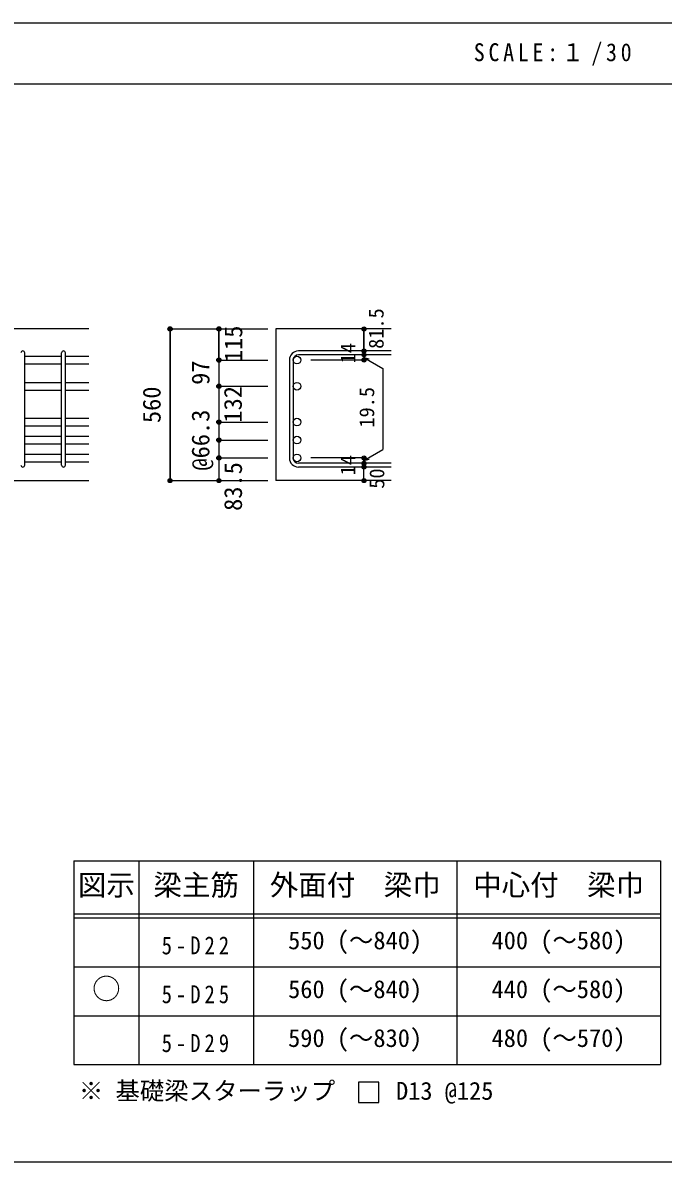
# Model space of a CAD drawing. Units: millimetres at full size, sheet at 1:30, with parts at other scales. Extents: x -5973 to 5954, y -4195 to 4201.
# Drawn here: x 1259 to 3621, y 3 to 4201 of the extents above; entities that cross this region are included whole.
import ezdxf
from ezdxf.enums import TextEntityAlignment as Align

# ---------------------------------------------------------------- set-up
doc = ezdxf.new("R2010")
doc.units = ezdxf.units.MM
doc.header["$LTSCALE"] = 30
doc.header["$PDMODE"] = 32
doc.header["$PDSIZE"] = 15
for name, color, linetype in [('0-1_躯体線', 2, 'Continuous'), ('0-5_基礎梁筋', 7, 'Continuous'), ('0-6_スタラップ筋', 7, 'Continuous'), ('0-D_寸法', 4, 'Continuous'), ('6-7_文字', 7, 'Continuous'), ('6-E_枠', 7, 'Continuous'), ('F-0_枠', 6, 'Continuous')]:
    doc.layers.add(name, color=color, linetype=linetype)
doc.styles.add('ＭＳ ゴシック', font='')
doc.styles.get('ＭＳ ゴシック').set_extended_font_data('MS Gothic')

msp = doc.modelspace()

# ---------------------------------------------------------------- linework, layer by layer
at = {"layer": '0-1_躯体線'}
for p, q in [((1502.44, 3073.3), (2.44, 3073.3)), ((2617.44, 3073.3), (2192.44, 3073.3)), ((2192.44, 3073.3), (2192.44, 2514.3)), ((1102.44, 2514.3), (1502.44, 2514.3)), ((2617.44, 2514.3), (2192.44, 2514.3))]:
    msp.add_line(p, q, dxfattribs=at)
at = {"layer": '0-5_基礎梁筋'}
for p, q in [((1266.44, 2972.37), (1402.44, 2972.37)), ((1266.44, 2944.37), (1402.44, 2944.37)), ((1416.44, 2972.37), (1502.44, 2972.37)), ((1416.44, 2944.37), (1502.44, 2944.37)), ((1266.44, 2875.8), (1402.44, 2875.8)), ((1416.44, 2875.8), (1502.44, 2875.8)), ((1266.44, 2847.8), (1402.44, 2847.8)), ((1416.44, 2847.8), (1502.44, 2847.8)), ((1266.44, 2743.8), (1402.44, 2743.8)), ((1416.44, 2743.8), (1502.44, 2743.8)), ((1266.44, 2715.8), (1402.44, 2715.8)), ((1416.44, 2715.8), (1502.44, 2715.8)), ((1266.44, 2677.8), (1402.44, 2677.8)), ((1266.44, 2649.8), (1402.44, 2649.8)), ((1416.44, 2677.8), (1502.44, 2677.8)), ((1416.44, 2649.8), (1502.44, 2649.8)), ((1266.44, 2611.8), (1402.44, 2611.8)), ((1416.44, 2611.8), (1502.44, 2611.8)), ((1266.44, 2583.8), (1402.44, 2583.8)), ((1416.44, 2583.8), (1502.44, 2583.8))]:
    msp.add_line(p, q, dxfattribs=at)
at = {"layer": '0-5_基礎梁筋', "color": 3}
for centre in [(2270.44, 2958.37), (2270.44, 2861.8), (2270.44, 2729.8), (2270.44, 2663.8), (2270.44, 2597.8)]:
    msp.add_circle(centre, 14, dxfattribs=at)
at = {"layer": '0-6_スタラップ筋'}
for p, q in [((1266.44, 2571.3), (1266.44, 2984.87)), ((1402.44, 2571.3), (1402.44, 2984.87)), ((1416.44, 2571.3), (1416.44, 2984.87)), ((2617.44, 2991.87), (2275.94, 2991.87)), ((2242.44, 2958.37), (2242.44, 2597.8)), ((2256.44, 2958.37), (2256.44, 2597.8)), ((2617.44, 2977.87), (2275.94, 2977.87)), ((2617.44, 2578.3), (2275.94, 2578.3)), ((2617.44, 2564.3), (2275.94, 2564.3))]:
    msp.add_line(p, q, dxfattribs=at)
for centre, radius, start, end in [((1259.44, 2984.87), 7, 0, 180), ((1409.44, 2984.87), 7, 0, 180), ((2275.94, 2958.37), 33.5, 90, 180), ((2275.94, 2958.37), 19.5, 90, 180), ((1259.44, 2571.3), 7, 180, 0), ((1409.44, 2571.3), 7, 180, 0), ((2275.94, 2597.8), 33.5, 180, 270), ((2275.94, 2597.8), 19.5, 180, 270)]:
    msp.add_arc(centre, radius, start, end, dxfattribs=at)
at = {"layer": '0-D_寸法'}
for p, q in [((1802.44, 3073.3), (1802.44, 2514.3)), ((1802.44, 3073.3), (1982.44, 3073.3)), ((1802.44, 3073.3), (1982.44, 3073.3)), ((1802.44, 2514.3), (1802.44, 3073.3)), ((1982.44, 2958.37), (1982.44, 3073.3)), ((1982.44, 3073.3), (2162.44, 3073.3)), ((1982.44, 3073.3), (2162.44, 3073.3)), ((1982.44, 3073.3), (1982.44, 2958.37)), ((2517.44, 2977.87), (2517.44, 2991.87)), ((1982.44, 2958.37), (2162.44, 2958.37)), ((1982.44, 2958.37), (2162.44, 2958.37)), ((1982.44, 2958.37), (1982.44, 2794.83)), ((1982.44, 2958.37), (1982.44, 2809.3)), ((2517.44, 2958.37), (2321.35, 2958.37)), ((2517.44, 2977.87), (2517.44, 2958.37)), ((2517.44, 2968.12), (2536.76, 2962.94)), ((2517.44, 2968.12), (2587.5, 2927.67)), ((2587.5, 2927.67), (2587.5, 2628.5)), ((1982.44, 2861.8), (2162.44, 2861.8)), ((1982.44, 2729.8), (2162.44, 2729.8)), ((1982.44, 2663.8), (2162.44, 2663.8)), ((2517.44, 2588.05), (2587.5, 2628.5)), ((1982.44, 2597.8), (2162.44, 2597.8)), ((2517.44, 2597.8), (2321.35, 2597.8)), ((2517.44, 2578.3), (2517.44, 2597.8)), ((2517.44, 2588.05), (2536.76, 2593.23)), ((2517.44, 2564.3), (2517.44, 2578.3)), ((2517.44, 2514.3), (2517.44, 2564.3)), ((1802.44, 2514.3), (1982.44, 2514.3)), ((1982.44, 2514.3), (2162.44, 2514.3))]:
    msp.add_line(p, q, dxfattribs=at)
for points in [[(2517.44, 3073.3), (2517.44, 2991.87), (2517.44, 3073.3)], [(1982.44, 2794.83), (1982.44, 2597.8), (1982.44, 2514.3)]]:
    msp.add_lwpolyline(points, dxfattribs=at)
for centre, radius in [((1802.44, 3073.3), 8), ((1802.44, 3073.3), 7.2), ((1802.44, 3073.3), 6.4), ((1802.44, 3073.3), 5.6), ((1802.44, 3073.3), 4.8), ((1802.44, 3073.3), 4), ((1802.44, 3073.3), 3.2), ((1802.44, 3073.3), 2.4), ((1802.44, 3073.3), 1.6), ((1802.44, 3073.3), 0.8), ((1982.44, 3073.3), 8), ((1982.44, 3073.3), 7.2), ((1982.44, 3073.3), 6.4), ((1982.44, 3073.3), 5.6), ((1982.44, 3073.3), 4.8), ((1982.44, 3073.3), 4), ((1982.44, 3073.3), 3.2), ((1982.44, 3073.3), 2.4), ((1982.44, 3073.3), 1.6), ((1982.44, 3073.3), 0.8), ((2517.44, 3073.3), 4), ((2517.44, 3073.3), 3.6), ((2517.44, 3073.3), 3.2), ((2517.44, 3073.3), 2.8), ((2517.44, 3073.3), 2.4), ((2517.44, 3073.3), 2), ((2517.44, 3073.3), 1.6), ((2517.44, 3073.3), 1.2), ((2517.44, 3073.3), 0.8), ((2517.44, 3073.3), 0.4), ((2517.44, 2991.87), 4), ((2517.44, 2977.87), 4), ((2517.44, 2991.87), 3.6), ((2517.44, 2977.87), 3.6), ((2517.44, 2991.87), 3.2), ((2517.44, 2977.87), 3.2), ((2517.44, 2991.87), 2.8), ((2517.44, 2991.87), 2.4), ((2517.44, 2991.87), 2), ((2517.44, 2991.87), 1.6), ((2517.44, 2991.87), 1.2), ((2517.44, 2991.87), 0.8), ((2517.44, 2991.87), 0.4), ((1982.44, 2958.37), 8), ((1982.44, 2958.37), 7.2), ((1982.44, 2958.37), 6.4), ((1982.44, 2958.37), 5.6), ((1982.44, 2958.37), 4.8), ((1982.44, 2958.37), 4), ((1982.44, 2958.37), 3.2), ((1982.44, 2958.37), 2.4), ((1982.44, 2958.37), 1.6), ((1982.44, 2958.37), 0.8), ((2517.44, 2958.37), 4), ((2517.44, 2958.37), 3.6), ((2517.44, 2958.37), 3.2), ((2517.44, 2977.87), 2.8), ((2517.44, 2958.37), 2.8), ((2517.44, 2977.87), 2.4), ((2517.44, 2958.37), 2.4), ((2517.44, 2977.87), 2), ((2517.44, 2958.37), 2), ((2517.44, 2977.87), 1.6), ((2517.44, 2958.37), 1.6), ((2517.44, 2977.87), 1.2), ((2517.44, 2958.37), 1.2), ((2517.44, 2977.87), 0.8), ((2517.44, 2958.37), 0.8), ((2517.44, 2977.87), 0.4), ((2517.44, 2958.37), 0.4), ((1982.44, 2861.8), 8), ((1982.44, 2861.8), 7.2), ((1982.44, 2861.8), 6.4), ((1982.44, 2861.8), 5.6), ((1982.44, 2861.8), 4.8), ((1982.44, 2861.8), 4), ((1982.44, 2861.8), 3.2), ((1982.44, 2861.8), 2.4), ((1982.44, 2861.8), 1.6), ((1982.44, 2861.8), 0.8), ((1982.44, 2729.8), 8), ((1982.44, 2729.8), 7.2), ((1982.44, 2729.8), 6.4), ((1982.44, 2729.8), 5.6), ((1982.44, 2729.8), 4.8), ((1982.44, 2729.8), 4), ((1982.44, 2729.8), 3.2), ((1982.44, 2729.8), 2.4), ((1982.44, 2729.8), 1.6), ((1982.44, 2729.8), 0.8), ((1982.44, 2663.8), 8), ((1982.44, 2663.8), 7.2), ((1982.44, 2663.8), 6.4), ((1982.44, 2663.8), 5.6), ((1982.44, 2663.8), 4.8), ((1982.44, 2663.8), 4), ((1982.44, 2663.8), 3.2), ((1982.44, 2663.8), 2.4), ((1982.44, 2663.8), 1.6), ((1982.44, 2663.8), 0.8), ((1982.44, 2597.8), 8), ((1982.44, 2597.8), 7.2), ((1982.44, 2597.8), 6.4), ((1982.44, 2597.8), 5.6), ((1982.44, 2597.8), 4.8), ((1982.44, 2597.8), 4), ((1982.44, 2597.8), 3.2), ((1982.44, 2597.8), 2.4), ((1982.44, 2597.8), 1.6), ((1982.44, 2597.8), 0.8), ((2517.44, 2597.8), 4), ((2517.44, 2578.3), 4), ((2517.44, 2564.3), 4), ((2517.44, 2597.8), 3.6), ((2517.44, 2578.3), 3.6), ((2517.44, 2564.3), 3.6), ((2517.44, 2597.8), 3.2), ((2517.44, 2578.3), 3.2), ((2517.44, 2564.3), 3.2), ((2517.44, 2597.8), 2.8), ((2517.44, 2578.3), 2.8), ((2517.44, 2564.3), 2.8), ((2517.44, 2597.8), 2.4), ((2517.44, 2578.3), 2.4), ((2517.44, 2564.3), 2.4), ((2517.44, 2597.8), 2), ((2517.44, 2578.3), 2), ((2517.44, 2564.3), 2), ((2517.44, 2597.8), 1.6), ((2517.44, 2578.3), 1.6), ((2517.44, 2564.3), 1.6), ((2517.44, 2597.8), 1.2), ((2517.44, 2578.3), 1.2), ((2517.44, 2564.3), 1.2), ((2517.44, 2597.8), 0.8), ((2517.44, 2578.3), 0.8), ((2517.44, 2564.3), 0.8), ((2517.44, 2597.8), 0.4), ((2517.44, 2578.3), 0.4), ((2517.44, 2564.3), 0.4), ((1802.44, 2514.3), 7.2), ((1802.44, 2514.3), 6.4), ((1802.44, 2514.3), 5.6), ((1802.44, 2514.3), 4.8), ((1982.44, 2514.3), 7.2), ((1982.44, 2514.3), 6.4), ((1982.44, 2514.3), 5.6), ((1982.44, 2514.3), 4.8), ((1802.44, 2514.3), 4), ((1802.44, 2514.3), 3.2), ((1802.44, 2514.3), 2.4), ((1802.44, 2514.3), 1.6), ((1802.44, 2514.3), 0.8), ((1982.44, 2514.3), 4), ((1982.44, 2514.3), 3.2), ((1982.44, 2514.3), 2.4), ((1982.44, 2514.3), 1.6), ((1982.44, 2514.3), 0.8), ((2517.44, 2514.3), 4), ((2517.44, 2514.3), 3.6), ((2517.44, 2514.3), 3.2), ((2517.44, 2514.3), 2.8), ((2517.44, 2514.3), 2.4), ((2517.44, 2514.3), 2), ((2517.44, 2514.3), 1.6), ((2517.44, 2514.3), 1.2), ((2517.44, 2514.3), 0.8), ((2517.44, 2514.3), 0.4)]:
    msp.add_circle(centre, radius, dxfattribs=at)
at = {"layer": '0-D_寸法', "color": 7}
for p in [(1802.44, 3073.3), (1982.44, 3073.3), (2517.44, 3073.3), (2517.44, 2991.87), (2517.44, 2977.87), (1982.44, 2958.37), (2517.44, 2958.37), (1982.44, 2861.8), (1982.44, 2729.8), (1982.44, 2663.8), (1982.44, 2597.8), (2517.44, 2597.8), (2517.44, 2597.8), (2517.44, 2578.3), (2517.44, 2564.3), (1802.44, 2514.3), (1982.44, 2514.3), (2517.44, 2514.3)]:
    msp.add_point(p, dxfattribs=at)
at = {"layer": '6-7_文字'}
msp.add_lwpolyline([(2497.78, 222.69), (2572.78, 222.69), (2572.78, 297.69), (2497.78, 297.69)], close=True, dxfattribs=at)
at = {"layer": '6-E_枠', "color": 3}
for p, q in [((1447.71, 1112.77), (1447.71, 362.77)), ((1447.71, 1112.77), (3610.24, 1112.77)), ((3610.24, 1112.77), (3610.24, 362.77)), ((1447.71, 362.77), (3610.24, 362.77))]:
    msp.add_line(p, q, dxfattribs=at)
at = {"layer": '6-E_枠'}
for p, q in [((1687.71, 1112.77), (1687.71, 362.77)), ((2110.24, 1112.77), (2110.24, 362.77)), ((2860.24, 1112.77), (2860.24, 362.77)), ((1447.71, 917.77), (3610.24, 917.77)), ((1447.71, 902.77), (3610.24, 902.77)), ((1447.71, 722.77), (3610.24, 722.77)), ((1447.71, 542.77), (3610.24, 542.77))]:
    msp.add_line(p, q, dxfattribs=at)
at = {"layer": 'F-0_枠'}
msp.add_line((-5972.88, 4201.15), (5954.1, 4201.15), dxfattribs=at)
at = {"layer": 'F-0_枠', "color": 2}
for p, q in [((-5972.88, 3976.15), (3723.6, 3976.15)), ((3723.6, 2.95), (-5972.88, 2.95))]:
    msp.add_line(p, q, dxfattribs=at)

# ---------------------------------------------------------------- texts
at = {"layer": '0-D_寸法', "style": 'ＭＳ ゴシック'}
for s, height, p in [('81.5', 54.99, (2606.33, 2999.71)), ('115', 65.98, (2088.54, 2950.75)), ('14', 54.99, (2502.21, 2946.44)), ('97', 65.98, (1967.58, 2867.08)), ('560', 65.98, (1787.44, 2726.3)), ('132', 65.98, (2086.83, 2728.17)), ('19.5', 54.99, (2571.6, 2709.66)), ('@66.3', 65.98, (1967.44, 2551.3)), ('14', 54.99, (2502.18, 2533.62)), ('83.5', 65.98, (2087.44, 2402.8)), ('50', 54.99, (2608.82, 2484.4))]:
    msp.add_text(s, height=height, rotation=90, dxfattribs=at).set_placement(p, align=Align.BOTTOM_LEFT)
at = {"layer": '6-7_文字', "color": 2, "style": 'ＭＳ ゴシック'}
for s, p in [('図示', (1462.71, 962.77)), ('梁主筋', (1741.48, 962.77)), ('外面付\u3000梁巾', (2170.24, 962.77)), ('中心付\u3000梁巾', (2920.24, 962.77)), ('○', (1515.21, 580.27))]:
    msp.add_text(s, height=76.98, dxfattribs=at).set_placement(p, align=Align.BOTTOM_LEFT)
at = {"layer": '6-7_文字', "style": 'ＭＳ ゴシック'}
for s, p in [('550 (～840)', (2237.74, 767.77)), ('400 (～580)', (2987.74, 767.77)), ('560 (～840)', (2237.74, 587.77)), ('440 (～580)', (2987.74, 587.77)), ('590 (～830)', (2237.74, 407.77)), ('480 (～570)', (2987.74, 407.77)), ('※ 基礎梁スターラップ     D13 @125', (1466.27, 213.19))]:
    msp.add_text(s, height=65.98, dxfattribs=at).set_placement(p, align=Align.BOTTOM_LEFT)
at = {"layer": '6-7_文字', "color": 2, "insert": (2922.26, 4043.65), "char_height": 65.98, "attachment_point": 7, "style": 'ＭＳ ゴシック'}
msp.add_mtext('\\T1.34;\\W0.9;SCALE:１/30', dxfattribs=at)
at = {"layer": '6-7_文字', "char_height": 65.98, "attachment_point": 7, "style": 'ＭＳ ゴシック'}
for s, insert in [('\\T1.38;\\W0.85;5-D22', (1771.48, 767.77)), ('\\T1.38;\\W0.85;5-D25', (1771.48, 587.77)), ('\\T1.38;\\W0.85;5-D29', (1771.48, 407.77))]:
    msp.add_mtext(s, dxfattribs=dict(at, insert=insert))

doc.saveas('drawing.dxf')
